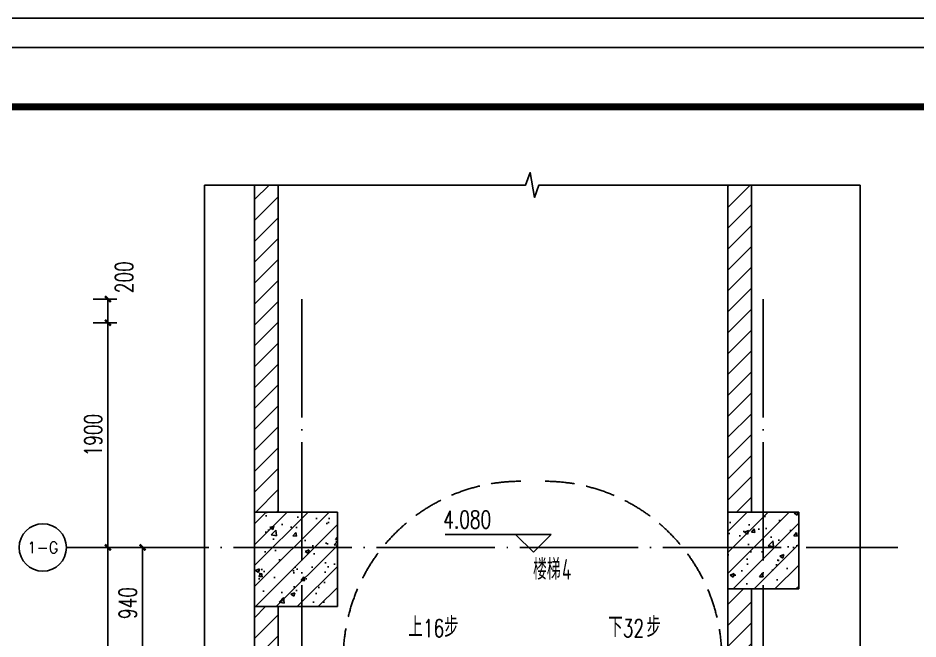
# Model space of a CAD drawing. Header units: millimetres. Extents: x -1048436 to -185795, y -983427 to 400387.
# Drawn here: x -485145 to -477536, y -663901 to -658650 of the extents above; entities that cross this region are included whole.
import ezdxf
from ezdxf.enums import TextEntityAlignment as Align

# ---------------------------------------------------------------- set-up
doc = ezdxf.new("R2010")
doc.units = ezdxf.units.MM
doc.header["$LTSCALE"] = 500
doc.linetypes.add('DASH', pattern=[0.35, 0.25, -0.1])
doc.linetypes.add('DOTE', pattern=[2.42, 2, -0.2, 0.02, -0.2])
for name, color, linetype in [('C-SHET-TTLB', 11, 'Continuous'), ('COLUMN', 254, 'Continuous'), ('PUB_DIM', 3, 'Continuous'), ('PUB_HATCH', 8, 'Continuous'), ('PUB_TEXT', 7, 'Continuous'), ('建-填充', 9, 'Continuous'), ('建-墙', 254, 'Continuous'), ('建-文字', 4, 'Continuous'), ('建-符号', 13, 'Continuous'), ('建-轴线', 16, 'DOTE')]:
    doc.layers.add(name, color=color, linetype=linetype)
doc.styles.add('_TCH_AXIS', font='COMPLEX', dxfattribs={"bigfont": 'GBCBIG'})
doc.styles.add('_TCH_DIM', font='SIMPLEX', dxfattribs={"bigfont": 'GBCBIG'})
doc.styles.add('_TCH_DIM_T3', font='SIMPLEX', dxfattribs={"width": 0.705882, "bigfont": 'GBCBIG'})
doc.styles.add('ECADI', font='hzs.shx', dxfattribs={"width": 0.7, "bigfont": 'hztxt.shx'})
doc.styles.add('XD2008', font='xd-hzs.shx', dxfattribs={"width": 0.7, "bigfont": 'xd-hztxt.shx'})
doc.dimstyles.new('_TCH_ARCH&&50', dxfattribs={"dimtxt": 148.75, "dimasz": 50, "dimexe": 125, "dimexo": 150, "dimgap": 50, "dimtad": 1, "dimdec": 0, "dimzin": 0, "dimdsep": 46, "dimtxsty": '_TCH_DIM_T3', "dimblk": 'ARCHTICK', "dimcen": 0.09, "dimclrt": 7, "dimazin": 2, "dimtfac": 1, "dimtdec": 0, "dimtix": 1, "dimtmove": 2, "dimatfit": 3, "dimldrblk": 'ARCHTICK', "dimfxl": 1, "dimtolj": 1, "dimtzin": 0, "dimarcsym": 0})
pattern_1 = [(45, (0, 89.76), (-88.388383, 88.388383), [])]
pattern_2 = [(45, (0, 0), (-88.388348, 88.388348), []), (50, (0, 0), (358.63009, -31.37607), [37.5, -412.5]), (355, (0, 0), (-69.37567, 376.09607), [30, -330]), (100.4514, (29.9, -2.6), (289.25469, 344.71977), [31.8701, -350.57106]), (46.1842, (0, 100), (533.62052, -82.7595), [56.25, -618.75]), (96.6356, (44.47, 93.1), (467.33135, 487.05894), [47.80514, -525.8565]), (351.1842, (0, 100), (467.33097, 487.0593), [45, -495]), (21, (50, 75), (298.45353, -201.30945), [37.5, -412.5]), (326, (50, 75), (121.65767, 362.57502), [30, -330]), (71.4514, (74.87, 58.22), (420.11131, 161.26525), [31.8701, -350.57106]), (37.5, (0, 0), (6.079928, 166.446927), [0, -326, 0, -335, 0, -331.25]), (7.5, (0, 0), (131.53477, 197.205856), [0, -191, 0, -318.5, 0, -126.25]), (327.5, (-111.5, 0), (266.911218, -11.277436), [0, -125, 0, -390, 0, -517.5]), (317.5, (-161.5, 0), (291.593085, 50.05249), [0, -162.5, 0, -259, 0, -367.5])]

# ---------------------------------------------------------------- blocks, each defined once
blk = doc.blocks.new('集团图框A1')
at = {"layer": 'C-SHET-TTLB'}
for points in [[(1095.85, -95.53), (1095.85, -699.53), (244.85, -699.53), (244.85, -95.53)], [(1090.85, -100.53), (1090.85, -694.53), (249.85, -694.53), (249.85, -100.53)]]:
    blk.add_lwpolyline(points, close=True, dxfattribs=at)
at = {"layer": 'C-SHET-TTLB', "const_width": 1.2}
blk.add_lwpolyline([(268.25, -110.53), (1080.85, -110.53), (1080.85, -684.53), (268.25, -684.53)], close=True, dxfattribs=at)
at = {"color": 2, "style": 'ECADI', "width": 0.7}
for tag, p in [('序号1', (1009.72, -381.88)), ('记要1', (1037.92, -381.9)), ('日期1', (1073.26, -381.71)), ('序号2', (1009.72, -387.77)), ('记要2', (1037.92, -387.79)), ('日期2', (1073.26, -387.6)), ('序号3', (1009.72, -393.63)), ('记要3', (1037.92, -393.65)), ('日期3', (1073.26, -393.46)), ('序号4', (1009.72, -399.51)), ('记要4', (1037.92, -399.53)), ('日期4', (1073.26, -399.35)), ('合作设计单位', (1042.53, -542.75)), ('审定人', (1041.84, -561.74)), ('审核人', (1041.84, -571.23)), ('设计总负责人', (1041.84, -580.99)), ('专业负责人', (1041.84, -591.72)), ('校对人', (1041.84, -601.96)), ('设计人', (1041.84, -611.83)), ('建设单位上', (1044.38, -619.93)), ('建设单位中', (1044.38, -623.89)), ('建设单位下', (1044.38, -627.74)), ('项目名称上', (1044.35, -632.3)), ('项目名称中', (1044.35, -636.38)), ('项目名称下', (1044.35, -640.33)), ('子项', (1043.59, -646.93)), ('图名上', (1044.47, -653.59)), ('图名中', (1044.47, -657.5)), ('图名下', (1044.47, -661.62)), ('工程编号', (1027.1, -667.58)), ('阶段', (1063.92, -667.61)), ('比例', (1025.96, -674.19)), ('专业', (1063.72, -673.97)), ('日期', (1026.1, -680.73)), ('图别、图号', (1066.05, -680.84))]:
    blk.add_attdef(tag, text='', height=3.5, dxfattribs=at).set_placement(p, align=Align.MIDDLE)
blk = doc.blocks.new('A1')
blk.add_blockref('集团图框A1', (-609654.51, -640037.88))
blk = doc.blocks.new('_ArchTick')
at = {"color": 0, "linetype": 'ByBlock', "const_width": 0.4}
blk.add_lwpolyline([(-0.5, -0.5), (0.5, 0.5)], dxfattribs=at)
blk = doc.blocks.new('*D2463')
at = {"layer": 'Defpoints', "color": 0, "transparency": 16777216}
for p in [(-484385, -661027.1), (-484159.1, -661027.1), (-484159.1, -661227.1)]:
    blk.add_point(p, dxfattribs=at)
at = {"layer": 'PUB_DIM', "color": 0, "lineweight": -2, "transparency": 16777216}
for p, q in [((-484309.1, -661027.1), (-484510, -661027.1)), ((-484385, -661227.1), (-484385, -661027.1)), ((-484309.1, -661227.1), (-484510, -661227.1))]:
    blk.add_line(p, q, dxfattribs=at)
at = {"layer": 'PUB_DIM', "color": 0, "lineweight": -2, "transparency": 16777216, "xscale": 50, "yscale": 50, "zscale": 50}
for p, rotation in [((-484385, -661027.1), 90), ((-484385, -661227.1), 270)]:
    blk.add_blockref('_ArchTick', p, dxfattribs=dict(at, rotation=rotation))
at = {"layer": 'PUB_DIM', "color": 7, "transparency": 16777216, "insert": (-484247.5, -660842.1), "char_height": 148.75, "attachment_point": 5, "rotation": 90, "style": '_TCH_DIM_T3'}
blk.add_mtext('\\A1;200', dxfattribs=at)
blk = doc.blocks.new('*D2464')
at = {"layer": 'Defpoints', "color": 0, "transparency": 16777216}
for p in [(-484385, -661227.1), (-484159.1, -661227.1), (-484159.1, -663127.2)]:
    blk.add_point(p, dxfattribs=at)
at = {"layer": 'PUB_DIM', "color": 0, "lineweight": -2, "transparency": 16777216}
for p, q in [((-484309.1, -661227.1), (-484510, -661227.1)), ((-484385, -663127.2), (-484385, -661227.1)), ((-484309.1, -663127.2), (-484510, -663127.2))]:
    blk.add_line(p, q, dxfattribs=at)
at = {"layer": 'PUB_DIM', "color": 0, "lineweight": -2, "transparency": 16777216, "xscale": 50, "yscale": 50, "zscale": 50}
for p, rotation in [((-484385, -661227.1), 90), ((-484385, -663127.2), 270)]:
    blk.add_blockref('_ArchTick', p, dxfattribs=dict(at, rotation=rotation))
at = {"layer": 'PUB_DIM', "color": 7, "transparency": 16777216, "insert": (-484509.4, -662177.1), "char_height": 148.75, "attachment_point": 5, "rotation": 90, "style": '_TCH_DIM_T3'}
blk.add_mtext('\\A1;1900', dxfattribs=at)
blk = doc.blocks.new('*D2465')
at = {"layer": 'Defpoints', "color": 0, "transparency": 16777216}
for p in [(-484385, -663127.2), (-484159.1, -663127.2), (-484159.1, -669727.2)]:
    blk.add_point(p, dxfattribs=at)
at = {"layer": 'PUB_DIM', "color": 0, "lineweight": -2, "transparency": 16777216}
for p, q in [((-484309.1, -663127.2), (-484510, -663127.2)), ((-484385, -669727.2), (-484385, -663127.2)), ((-484309.1, -669727.2), (-484510, -669727.2))]:
    blk.add_line(p, q, dxfattribs=at)
at = {"layer": 'PUB_DIM', "color": 0, "lineweight": -2, "transparency": 16777216, "xscale": 50, "yscale": 50, "zscale": 50}
for p, rotation in [((-484385, -663127.2), 90), ((-484385, -669727.2), 270)]:
    blk.add_blockref('_ArchTick', p, dxfattribs=dict(at, rotation=rotation))
at = {"layer": 'PUB_DIM', "color": 7, "transparency": 16777216, "insert": (-484509.4, -666427.2), "char_height": 148.75, "attachment_point": 5, "rotation": 90, "style": '_TCH_DIM_T3'}
blk.add_mtext('\\A1;6600', dxfattribs=at)
blk = doc.blocks.new('*D2467')
at = {"layer": 'Defpoints', "color": 0, "transparency": 16777216}
for p in [(-484092.1, -663127.2), (-483586.1, -663127.2), (-483586.1, -664067.2)]:
    blk.add_point(p, dxfattribs=at)
at = {"layer": 'PUB_DIM', "color": 0, "lineweight": -2, "transparency": 16777216}
for p, q in [((-483736.1, -663127.2), (-484217.1, -663127.2)), ((-484092.1, -664067.2), (-484092.1, -663127.2)), ((-483736.1, -664067.2), (-484217.1, -664067.2))]:
    blk.add_line(p, q, dxfattribs=at)
at = {"layer": 'PUB_DIM', "color": 0, "lineweight": -2, "transparency": 16777216, "xscale": 50, "yscale": 50, "zscale": 50}
for p, rotation in [((-484092.1, -663127.2), 90), ((-484092.1, -664067.2), 270)]:
    blk.add_blockref('_ArchTick', p, dxfattribs=dict(at, rotation=rotation))
at = {"layer": 'PUB_DIM', "color": 7, "transparency": 16777216, "insert": (-484216.5, -663597.2), "char_height": 148.75, "attachment_point": 5, "rotation": 90, "style": '_TCH_DIM_T3'}
blk.add_mtext('\\A1;940', dxfattribs=at)

msp = doc.modelspace()

# ---------------------------------------------------------------- hatches: boundary and pattern name
at = {"layer": 'PUB_HATCH'}
h = msp.add_hatch(dxfattribs=at)
h.set_pattern_fill('钢筋混凝土', color=256, scale=50, style=0)
h.set_pattern_definition(pattern_2)
h.paths.add_polyline_path([(-483144.7, -663627.2), (-482444.7, -663627.2), (-482444.7, -662827.2), (-483144.7, -662827.2)])
h = msp.add_hatch(dxfattribs=at)
h.set_pattern_fill('钢筋混凝土', color=256, scale=50, style=0)
h.set_pattern_definition(pattern_2)
h.paths.add_polyline_path([(-479144.7, -662827.2), (-479144.7, -663477.2), (-478544.7, -663477.2), (-478544.7, -662827.2)])
at = {"layer": '建-填充'}
h = msp.add_hatch(dxfattribs=at)
h.set_pattern_fill('普通砖', color=256, scale=50, style=0)
h.set_pattern_definition(pattern_1)
h.paths.add_polyline_path([(-483144.7, -660062.6), (-483144.7, -662827.2), (-482944.7, -662827.2), (-482944.7, -660062.6)])
h = msp.add_hatch(dxfattribs=at)
h.set_pattern_fill('普通砖', color=256, scale=50, style=0)
h.set_pattern_definition(pattern_1)
h.paths.add_polyline_path([(-479144.7, -660062.6), (-479144.7, -662827.2), (-478944.7, -662827.2), (-478944.7, -660062.6)])
h = msp.add_hatch(dxfattribs=at)
h.set_pattern_fill('普通砖', color=256, scale=50, style=0)
h.set_pattern_definition(pattern_1)
h.paths.add_polyline_path([(-479144.7, -669377.1), (-478944.7, -669377.1), (-478944.7, -663477.2), (-479144.7, -663477.2)])
h = msp.add_hatch(dxfattribs=at)
h.set_pattern_fill('普通砖', color=256, scale=50, style=0)
h.set_pattern_definition(pattern_1)
h.paths.add_polyline_path([(-483144.7, -669227.2), (-482944.7, -669227.2), (-482944.7, -663627.2), (-483144.7, -663627.2)])

# ---------------------------------------------------------------- linework, layer by layer
at = {"layer": 'COLUMN'}
for p, q in [((-482444.7, -662827.2), (-483144.7, -662827.2)), ((-483144.7, -662827.2), (-483144.7, -663627.2)), ((-482444.7, -663627.2), (-482444.7, -662827.2)), ((-479144.7, -662827.2), (-479144.7, -663477.2)), ((-478544.7, -662827.2), (-479144.7, -662827.2)), ((-478544.7, -663477.2), (-478544.7, -662827.2)), ((-479144.7, -663477.2), (-478544.7, -663477.2)), ((-483144.7, -663627.2), (-482444.7, -663627.2))]:
    msp.add_line(p, q, dxfattribs=at)
at = {"layer": 'PUB_HATCH', "color": 8, "linetype": 'DASH', "ltscale": 2}
for centre, start, end in [((-480894.7, -664067.2), 90, 180), ((-480694.7, -664067.2), 0, 90)]:
    msp.add_arc(centre, 1500, start, end, dxfattribs=at)
at = {"layer": '建-墙'}
for p, q in [((-483144.7, -660062.6), (-483144.7, -662827.2)), ((-482944.7, -660062.6), (-482944.7, -662827.2)), ((-479144.7, -660062.6), (-479144.7, -662827.2)), ((-478944.7, -660062.6), (-478944.7, -662827.2)), ((-479144.7, -663477.2), (-479144.7, -669377.1)), ((-478944.7, -663477.2), (-478944.7, -669377.1)), ((-483144.7, -663627.2), (-483144.7, -669227.2)), ((-482944.7, -663627.2), (-482944.7, -669227.2))]:
    msp.add_line(p, q, dxfattribs=at)
at = {"layer": '建-符号'}
for p, q in [((-480637.6, -663017.7), (-481534.6, -663017.7)), ((-480787.6, -663167.7), (-480937.6, -663017.7)), ((-480787.6, -663167.7), (-480637.6, -663017.7)), ((-484532.8, -663127.2), (-484735, -663127.2))]:
    msp.add_line(p, q, dxfattribs=at)
for points in [[(-483567.3, -660062.6), (-480852.9, -660062.6), (-480814.7, -659957.6), (-480777.7, -660167.6), (-480740.4, -660062.6), (-478026, -660062.6)], [(-483567.3, -671259.8), (-483567.3, -665717.4), (-483672.3, -665679.2), (-483462.3, -665642.2), (-483567.3, -665604.9), (-483567.3, -660062.6)], [(-478026, -660062.6), (-478026, -665604.9), (-477921, -665643.2), (-478131, -665680.2), (-478026, -665717.4), (-478026, -671259.8)]]:
    msp.add_lwpolyline(points, dxfattribs=at)
msp.add_circle((-484935, -663127.2), 200, dxfattribs=at)
at = {"layer": '建-轴线'}
for p, q in [((-482744.7, -661027.1), (-482744.7, -672655.9)), ((-478844.7, -661027.1), (-478844.7, -672655.9)), ((-484532.8, -663127.2), (-477705.7, -663127.2))]:
    msp.add_line(p, q, dxfattribs=at)

# ---------------------------------------------------------------- block references
at = {"xscale": 50, "yscale": 50, "zscale": 50}
msp.add_blockref('A1', (29976664, 31348020.2), dxfattribs=at)

# ---------------------------------------------------------------- texts
at = {"layer": 'PUB_TEXT', "style": '_TCH_DIM'}
for s, p in [('上', (-481844.5, -663884.7)), ('步', (-481541.6, -663884.7)), ('步', (-479831.6, -663884.7)), ('下', (-480154.5, -663884.7))]:
    msp.add_text(s, height=168.8, dxfattribs=at).set_placement(p)
at = {"layer": 'PUB_TEXT', "style": '_TCH_DIM', "width": 0.705882}
for s, p in [('16', (-481721.6, -663884.7)), ('32', (-480031.6, -663884.7))]:
    msp.add_text(s, height=148.75, dxfattribs=at).set_placement(p)
at = {"layer": '建-文字'}
for s, height, style, width, p in [('4.080', 148.75, '_TCH_DIM', 0.705882, (-481549.6, -662965.2)), ('楼梯', 175, 'XD2008', 0.7, (-480790.3, -663399.9)), ('4', 175, 'XD2008', 0.7, (-480545.3, -663399.9))]:
    msp.add_text(s, height=height, dxfattribs=dict(at, style=style, width=width)).set_placement(p)
at = {"layer": '建-文字', "style": '_TCH_AXIS'}
msp.add_text('1-G', height=93.89, dxfattribs=at).set_placement((-485066.9, -663174.1), (-484803.1, -663174.1), align=Align.FIT)

# ---------------------------------------------------------------- dimensions: what is measured, and where the dimension line sits
at = {"layer": 'PUB_DIM'}
dim = msp.add_linear_dim(base=(-484385, -661027.1), p1=(-484159.1, -661227.1), p2=(-484159.1, -661027.1), angle=90, dimstyle='_TCH_ARCH&&50', dxfattribs=at)
dim.commit()
dim.dimension.update_dxf_attribs({"geometry": '*D2463', "text_midpoint": (-484247.5, -660842.1), "dimtype": 129})
for p1, p2, distance, picture, middle in [((-484159.1, -663127.2), (-484159.1, -661227.1), 226, '*D2464', (-484509.4, -662177.1)), ((-484159.1, -669727.2), (-484159.1, -663127.2), 226, '*D2465', (-484509.4, -666427.2)), ((-483586.1, -664067.2), (-483586.1, -663127.2), 506, '*D2467', (-484216.5, -663597.2))]:
    dim = msp.add_aligned_dim(p1=p1, p2=p2, distance=distance, dimstyle='_TCH_ARCH&&50', dxfattribs=at)
    dim.commit()
    dim.dimension.update_dxf_attribs({"geometry": picture, "text_midpoint": middle})

doc.saveas('drawing.dxf')
